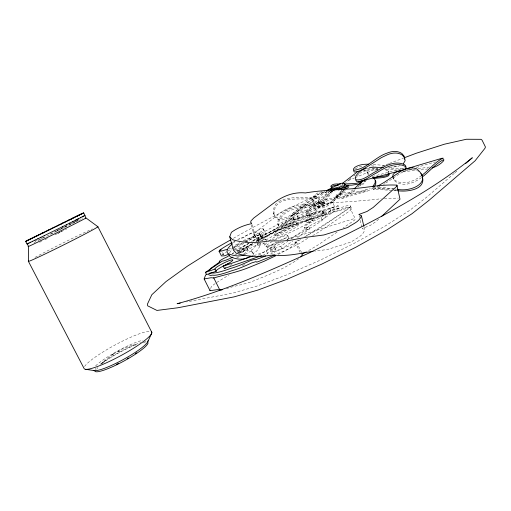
<?xml version="1.0" encoding="UTF-8"?>
<svg xmlns="http://www.w3.org/2000/svg" width="511" height="511" viewBox="0 0 511 511"><rect width="100%" height="100%" fill="white"/><g stroke="black" fill="none" stroke-linecap="round" stroke-linejoin="round"><path stroke-width="0.38" stroke-dasharray="2.56 1.92" d="M273.526 213.1C276.234 222.477 287.872 217.852 292.956 213.272C300.851 207.696 307.06 198.613 316.782 196.301L317.312 197.891L293.403 214.582C288.747 217.737 282.002 222.419 276.508 218.472C271.667 214.052 272.9 205.582 278.105 201.851M273.973 214.435C273.96 192.736 303.758 201.475 317.312 197.891M393.317 176.563L393.381 179.086L395.386 181.577C404.022 187.396 414.798 182.766 422.227 176.998M237.615 239.672L239.531 238.554L243.587 237.756L245.983 235.533L251.355 233.118L256.401 232.058L260.533 234.472L262.769 237.73L262.015 241.032M338.078 205.697L320.269 218.063A11.894 1.59 -25.9 0 0 306.472 225.064A11.894 1.59 -25.9 0 0 307.245 227.012L308.74 226.494L309.858 228.787L308.363 229.298A11.887 1.629 -25.9 0 1 307.571 227.312A11.887 1.629 -25.9 0 1 321.362 220.311L339.138 207.881L338.078 205.697L329.914 208.692A4.842 0.613 -25.8 0 1 323.84 211.746A4.842 0.613 -25.8 0 1 322.703 211.337L274.305 229.081L275.295 231.272A9.153 1.124 -26.3 0 1 268.064 235.846A9.153 1.124 -26.3 0 1 259.473 239.212L255.909 241.326M274.305 229.081L274.292 229.228A9.153 1.099 -26.3 0 1 267.049 233.789A9.153 1.099 -26.3 0 1 258.464 237.168L251.668 241.435M313.109 201.922L313.371 198.894L315.076 196.096C320.819 191.855 328.337 192.091 335.082 190.993M260.533 234.472L260.214 237.11L257.985 239.851L260.061 242.821M372.934 187.454L373.234 189.236L392.876 190.431M341.559 190.118C339.54 199.213 326.944 198.127 320.09 201.845C314.61 204.03 306.421 206.898 306.146 213.847L307.986 216.568L309.87 216.894L312.4 215.744L315.127 212.78L326.075 196.907L332.271 190.922L311.704 207.447C309.353 209.235 306.651 211.733 306.983 214.984L307.986 216.568M342.408 191.274L342.076 193.554L340.16 195.911L336.57 197.834L318.934 203.614L311.742 207.428M252.057 224.674L255.027 236.657L249.968 237.813L242.814 240.745M255.13 236.12L254.101 235.399L254.427 233.808L257.154 230.78L277.205 215.553L277.275 215.086C285.662 208.424 295.677 204.33 306.657 204.866C331.294 202.388 356.429 201.845 381.129 198.728M253.188 254.478C254.286 254.069 252.626 253.941 253.354 253.284C257.167 251.968 259.166 247.663 260.667 244.13L260.514 243.479M253.162 253.833L250.895 250.377L253.858 248.448L257.193 243.792M57.743 230.046L58.177 229.861L57.283 230.346M263.369 228.998L265.707 233.744L265.471 234.517L263.836 236.267L257.25 240.01L254.868 235.181L261.466 231.457L263.12 229.746L263.216 228.864L261.632 228.896L257.876 230.257L238.797 239.282M210.692 288.587L211.33 286.505L216.121 282.845L229.19 274.822M257.806 242.642L258.406 240.847L257.985 239.851M229.586 252.817L231.751 249.79M233.668 249.419L234.996 245.446L239.653 242.412M254.868 235.181L257.48 240.093L256.081 241.294M257.927 241.537L271.188 233.195L277.454 230.269L347.544 207.198L349.613 207.159L355.305 218.951L354.66 220.069L343.213 227.944M364.043 227.063L364.739 230.039C362.625 236.446 355.969 238.318 351.223 241.984L327.5 249.496L314.661 251.137M255.091 235.258L245.337 241.416M373.49 187.639L370.89 189.517L367.294 191.082L340.307 198.907L337.343 198.415L336.046 195.969L336.851 194.582L339.227 193.299L362.305 190.967L370.315 188.201M336.653 197.214L337.464 195.841L339.834 194.563L357.796 193.043L367.294 191.082M349.613 207.159C335.874 217.986 320.167 226.788 305.469 236.497M357.579 175.848L358.55 174.334M298.188 218.625L294.164 219.768L292.714 215.067L296.725 213.968L298.124 218.676L296.725 213.968M361.073 183.877L360.255 185.729C362.765 186.215 363.979 182.299 365.71 180.971M331.69 190.82L324.146 200.906L322.141 202.624L320.25 202.982L318.807 202.215C316.092 197.68 321.202 193.088 325.053 191.401M332.667 191.178L326.957 199.098L322.773 203.493L320.882 203.851L318.807 202.215M341.444 190.807C335.312 197.476 323.616 213.675 313.741 203.659C322.888 217.545 338.812 194.493 345.264 190.443M294.164 219.768L292.988 220.03L291.513 215.335L292.196 214.997L293.672 219.717L292.988 220.03M301.579 252.536L296.457 242.073C291.896 247.976 284.589 250.703 278.342 254.331M362.574 183.232L360.344 184.918M344.286 189.421L333.115 201.602M100.846 364.324L107.01 358.716L113.02 354.27M324.255 203.659L324.338 202.465L322.313 201.685C315.261 200.727 308.242 203.384 302.538 207.485L296.859 211.797L285.502 221.685L282.359 223.805L279.913 224.878L278.431 224.795L277.39 222.847C283.113 202.171 308.305 207.753 324.255 203.659L282.359 223.805M277.99 224.623L279.038 226.201L280.488 226.296L282.973 225.223L324.849 205.039L325.073 204.349L324.338 202.465M353.024 189.741C348.579 193.311 342.977 199.041 336.743 197.176L336.046 195.969M235.763 251.067L242.597 246.928A38.862 4.925 -26.3 0 1 247.694 243.747M104.404 360.938L101.823 363.347M349.217 179.846L351.031 178.154M378.625 219.206L376.371 221.314L370.271 225.434L362.171 228.487L364.739 230.039M353.816 175.969L354.966 174.909M332.642 200.472L343.616 190.354M233.699 247.771L239.404 243.204M345.66 182.683L346.203 182.197M454.311 173.306L426.698 197.144L409.713 210.347L384.802 226.264L353.893 243.485L319.918 260.316L286.313 275.033L256.401 286.256L232.773 293.122L186.528 301.918M454.911 172.788L457.313 170.712M357.745 187.141L359.865 185.333M298.756 258.7C285.732 268.09 270.536 274.088 255.711 280.015C246.104 284.391 235.635 285.285 225.824 288.913M329.863 191.031L325.2 195.726L314.265 211.605L311.544 214.575L309.014 215.738L307.137 215.418M293.403 214.582C301.298 209.012 307.513 199.897 317.254 197.636M355.241 189.619L348.745 194.985L342.772 198.281M310.918 206.31L329.589 191.21M342.376 185.008L343.028 184.484M222.464 252.491L223.473 254.523L222.943 254.9M332.929 201.986L324.887 205.269L308.203 210.832L309.647 215.412L334.156 206.968L334.437 206.744L332.929 201.986L315.351 207.083L292.12 214.99L293.672 219.717M282.973 225.223C290.178 220.548 295.875 213.968 302.953 209.095L303.151 208.916C308.848 204.815 315.862 202.152 322.914 203.084L324.939 203.857M347.55 181.079L348.662 180.262M359.77 173.459C364.618 169.307 371.318 168.47 377.501 168.668M366.387 180.575L362.586 182.881M253.884 255.621L266.582 251.233A4.516 0.632 -26.4 0 1 269.91 248.761A4.516 0.632 -26.4 0 1 274.573 247.152A4.516 0.632 -26.4 0 1 270.453 249.898L271.622 252.268L281.925 248.736L292.969 240.847M297.517 237.602L309.858 228.787M221.831 255.098L226.149 252.089M270.453 249.898L280.75 246.334L287.91 241.262M291.161 238.95L308.74 226.494M233.834 242.476L235.022 241.639M292.956 213.272L316.782 196.301M337.139 232.083L316.737 245.804L306.421 251.814M249.087 243.159L237.474 250.939L238.516 253.041L252.69 243.498M113.225 354.129C120.315 349.358 128.74 345.87 137.363 343.916M111.947 354.985L114.094 353.555M374.735 170.815L375.4 170.374M327.014 191.574C322.85 193.311 316.533 197.936 319.445 203.091M242.463 265.765L245.702 263.67M258.655 255.308L278.955 242.463M421.594 175.497C414.178 181.258 403.415 185.921 394.773 180.115L392.767 177.643L393.381 179.086M239.582 253.079L255.276 243.204M363.992 181.744L364.599 181.367M237.43 252.485L243.606 248.959A38.849 5.033 -26.3 0 1 252.517 243.523M385.722 183.008C394.39 177.994 402.08 170.067 412.518 169.128M227.504 251.182L243.53 242.77M383.582 184.471L384.815 183.736M300.564 239.48C291.43 245.919 280.558 248.761 270.779 253.954M117.881 351.574L117.984 351.447M233.45 238.279C262.897 221.429 293.225 206.093 323.974 191.766M307.616 238.33C298.066 244.897 287.597 249.63 276.956 254.005M304.486 237.053L317.261 229.886L348.956 208.418A29.932 4.037 -25.8 0 0 347.186 205.671L288.364 223.997A37.424 4.74 -26.3 0 0 272.989 230.55L266.589 233.54A38.862 4.925 -26.3 0 0 251.521 241.511M379.865 186.643L373.931 189.3M75.89 221.199L76.42 220.905M77.218 220.548L77.806 220.222L77.04 220.522M232.856 242.367L235.36 241.032M252.223 243.856L237.417 251.399M245.005 254.363L251.233 250.958L250.863 250.537M312.553 235.686L318.417 232.262L350.054 210.698A29.919 4.126 -25.8 0 0 348.253 207.888L289.36 226.022A37.412 4.842 -26.3 0 0 273.979 232.562L267.579 235.545A38.849 5.033 -26.3 0 0 256.605 241.237M300.11 252.351L295.013 241.952L299.67 239.678M75.724 221.384L77.116 220.669M34.084 242.578L35.815 241.69M355.305 168.828L358.467 167.148L362.478 166.12M75.155 221.672L72.032 223.256M74.076 222.157L75.334 221.519M37.859 240.643L39.609 239.761M69.777 224.386L71.463 223.537M40.197 239.467L42.126 238.496M42.771 238.171L64.124 227.606M71.891 223.224L73.201 222.572M66.641 225.951L56.625 230.915M71.233 223.556L61.358 228.379M54.281 232.071L56.038 231.208M50.25 234.051L53.112 232.646M57.321 230.276L58.177 229.861M64.718 227.312L71.93 223.805M44.278 236.957L40.842 238.618M278.776 201.526C290.452 195.298 304.447 198.951 316.839 196.55M245.242 241.952C251.897 239.461 258.713 233.834 265.707 233.744M72.594 223.486L78.4 220.701M38.402 239.787L40.305 238.88M61.397 228.328L62.483 227.817M376.09 170.054L378.146 169.084M79.02 220.407L80.546 219.685M35.546 241.141L36.811 240.547M326.906 191.721L324.958 192.628M222.521 254.868L223.473 254.523M59.595 229.215L58.752 229.592M348.445 180.543L354.264 178.032M309.647 215.406L308.203 210.819M78.221 219.928L78.911 219.621M242.891 242.821L229.011 248.972M81.722 219.142L82.526 218.791M237.474 250.939L239.716 249.949A14.461 1.82 -26.6 0 1 241.409 252.626M238.516 253.041L240.764 252.057A14.455 1.859 -26.7 0 1 243.83 253.961M75.717 221.174L76.363 220.899M354.992 177.726L378.332 167.87M381.979 166.331L388.622 163.718M324.849 205.039C308.887 209.082 283.669 203.544 277.99 224.246L278.597 226.022M293.601 219.717L316.871 211.912L334.437 206.744M389.363 163.437L403.466 158.091M275.308 231.125L323.75 213.483A4.835 0.626 -25.8 0 0 324.894 213.911A4.835 0.626 -25.8 0 0 330.968 210.858L339.138 207.881M233.859 253.028L232.307 253.513M286.901 239.474L353.197 218.906L355.305 218.951M262.513 255.385L267.751 253.597A4.516 0.645 -26.4 0 1 271.066 251.112A4.516 0.645 -26.4 0 1 275.736 249.515A4.516 0.645 -26.4 0 1 271.622 252.268M322.179 191.548L317.81 192.947L314.597 194.927L312.892 197.731L312.63 200.766L313.658 203.346M342.185 197.054L366.674 189.792M402.802 171.511L412.607 168.617M416.382 167.499L435.238 161.93M372.347 176.538L404.814 167.921M388.96 167.614L396.868 166.554L400.618 165.507M402.809 168.502L395.239 168.662L388.405 168.004M309.941 215.291L298.124 218.676M372.308 178.939L373.662 178.626M308.491 210.698L296.661 214.026M291.513 215.335L292.714 215.067M429.553 167.027L417.417 168.854M427.988 168.886L420.285 170.01M243.849 241.294C248.397 239.748 252.345 235.865 257.589 235.303L259.786 235.673L262.769 237.73M377.891 169.103L363.66 171.019L365.173 171.076L367.403 172.424L368.597 174.73L366.898 171.23L364.758 169.959M342.415 184.12L343.309 183.998M367.192 168.911L369.562 168.592M372.723 168.176L374.308 167.966M403.083 171.67L416.708 170.31M412.607 169.115L407.197 169.537M396.868 166.554L391.266 167.052M338.346 190.367L339.208 190.303M373.234 189.236L375.489 188.604L379.296 188.502L390.845 189.913M384.272 198.402L398.356 198.102M340.396 185.154L343.366 185.123M397.673 170.163L385.748 169.179M373.222 164.491L384.662 165.411M371.325 165.909L375.943 166.12M393.924 189.019L372.711 187.773M394.716 189.064L396.293 189.153M393.662 190.482L396.823 190.667M396.919 190.641L393.579 190.309M295.013 241.952L296.457 242.073M378.766 187L393.719 188.885M413.271 169.32L417.046 170.265M384.911 169.575L387.332 170.655L388.909 172.316L387.734 170.476L385.735 169.058M417.378 170.553L418.643 171.511M251.259 250.709L253.565 254.005M260.227 236.159L262.597 239.608M259.198 233.329L261.428 236.58M259.307 233.648L261.536 236.9M291.2 218.638L293.563 222.937M266.467 251.105L267.751 253.597M258.125 237.117L259.128 239.154M257.027 243.485L258.081 245.631M246.998 248.027L248.059 250.166M280.75 246.334L281.925 248.736M274.407 233.834L275.455 235.954M274.579 247.203L275.742 249.566M262.967 228.736L265.311 233.553M265.624 239.167L266.678 241.307M266.487 246.053L267.604 248.327M263.625 242.942L264.896 245.51M287.693 235.367L288.804 237.634M306.108 220.758L307.168 222.93M304.217 227.178L305.329 229.445M297.287 222.719A12.724 1.597 -26.1 0 1 280.558 232.422A12.724 1.597 -26.1 0 1 279.709 229.758A12.724 1.597 -26.1 0 1 297.287 222.719L298.328 224.853A12.724 1.635 -26.1 0 1 281.618 234.575A12.724 1.635 -26.1 0 1 280.743 231.86A12.724 1.635 -26.1 0 1 298.328 224.853M323.195 211.407L325.386 215.923M322.703 211.337L323.75 213.483M322.007 212.174L323.054 214.333M320.985 217.814L322.077 220.062M311.78 217.903L312.841 220.075M329.914 208.692L330.968 210.858M350.329 205.933L351.415 208.181M313.186 202.196L314.214 204.802M251.24 224.757L254.101 235.399M388.494 171.332L388.794 172.469M359.22 215.942L359.565 217.418M360.261 220.369L361.82 227.012M368.086 173.529L368.086 174.922M61.882 231.374A29.05 0.358 -26.3 0 1 60.541 232.039M59.87 232.371A29.05 0.358 -26.3 0 1 57.845 233.374M47.325 238.535A29.05 0.358 -26.3 0 1 44.904 239.71M41.544 241.333A29.05 0.358 -26.3 0 1 39.647 242.246M66.615 228.998A27.607 0.339 -26.3 0 1 65.408 229.599M63.562 230.518A27.607 0.339 -26.3 0 1 60.413 232.083M59.774 232.396A27.607 0.339 -26.3 0 1 57.852 233.348M57.206 233.668A27.607 0.339 -26.3 0 1 54.013 235.239M84.583 366.496A38.421 6.055 -28.4 0 1 104.71 350.923L108.581 348.623A38.421 6.055 -28.4 0 1 149.199 331.313M95.602 365.921A31.075 5.091 -28.5 0 1 109.718 355.611L112.861 353.727A31.075 5.091 -28.5 0 1 142.588 340.249M95.135 369.504A30.2 5.001 -28.5 0 1 95.915 368.412M100.507 364.139A30.2 5.001 -28.5 0 1 110.785 357.08L113.838 355.247A30.2 5.001 -28.5 0 1 140.653 342.721M144.549 341.789A30.2 5.001 -28.5 0 1 145.999 341.661M96.835 369.332A27.888 4.618 -28.5 0 1 97.869 367.498M102.098 363.557A27.888 4.618 -28.5 0 1 111.59 357.029L114.413 355.337A27.888 4.618 -28.5 0 1 137.018 344.465M142.818 342.894A27.888 4.618 -28.5 0 1 145.769 343.175M35.048 257.359A38.855 1.003 -26.5 0 1 51.873 248.589L55.923 246.538A38.855 1.003 -26.5 0 1 92.382 228.89M274.407 240.317A11.894 1.597 -26.3 0 1 287.125 235.271A11.894 1.597 -26.3 0 1 281.861 240.023M278.482 241.824A11.894 1.597 -26.3 0 1 266.863 246.181A11.894 1.597 -26.3 0 1 272.465 241.371M259.792 241.441A4.816 0.607 -26.4 0 1 265.126 239.161A4.816 0.607 -26.4 0 1 263.874 240.643M258.585 243.185A4.816 0.607 -26.4 0 1 257.059 243.293M264.934 242.795A4.816 0.62 -26.4 0 1 258.585 245.65A4.816 0.62 -26.4 0 1 260.846 243.568M238.771 256.899A14.455 1.859 -26.7 0 1 236.056 258.31M280.29 240.221A11.894 1.629 -26.3 0 1 287.297 239.582M283.611 241.965A11.894 1.629 -26.3 0 1 268.224 248.461A11.894 1.629 -26.3 0 1 276.183 242.201M231.732 264.334A10.048 1.341 -26.8 0 1 229.95 265.471M245.529 242.367A32.64 1.476 -28.9 0 1 290.963 218.453A32.64 1.476 -28.9 0 1 252.46 241.473M248.94 243.313A32.64 1.476 -28.9 0 1 234.338 250.109M234.313 249.681A32.64 1.476 -28.9 0 1 244.201 243.159M256.739 241.307A32.64 1.667 -28.9 0 1 293.244 222.719A32.64 1.667 -28.9 0 1 265.682 240.1M259.658 243.389A32.64 1.667 -28.9 0 1 239.237 253.59M236.714 254.421A32.64 1.667 -28.9 0 1 236.67 253.948M238.535 252.44A32.64 1.667 -28.9 0 1 253.36 243.255M232.077 253.635A7.563 0.945 -26.6 0 1 233.834 252.709M234.862 254.765A7.556 0.965 -26.6 0 1 235.763 254.318M262.737 240.572A33.713 4.286 -26.1 0 1 301.829 217.577A33.713 4.286 -26.1 0 1 319.273 216.153A33.713 4.286 -26.1 0 1 272.254 239.8M269.054 240.885A33.694 4.484 -26.1 0 1 308.127 220.19A33.694 4.484 -26.1 0 1 323.719 218.932A33.694 4.484 -26.1 0 1 287.469 239.404M281.197 242.01A33.694 4.484 -26.1 0 1 268.511 241.301M118.884 351.242L118.175 351.67L119.587 351.172L118.884 351.242M307.283 220.496A3.194 0.409 -25.9 0 0 311.812 218.012A3.194 0.409 -25.9 0 0 307.75 219.494A3.194 0.409 -25.9 0 0 307.283 220.496M308.344 222.668A3.194 0.415 -25.9 0 0 312.873 220.184A3.194 0.415 -25.9 0 0 308.804 221.653A3.194 0.415 -25.9 0 0 308.344 222.668"/><path stroke-width="0.77" d="M405.728 166.969L405.926 166.286L404.699 164.766C395.144 160.02 384.47 166.094 376.358 171.262C369.849 174.264 363.781 180.607 356.205 179.885L355.279 178.345L355.95 175.835C358.39 172.15 362.088 169.518 366.374 168.304M221.008 289.852L217.149 289.673L210.04 290.695L210.245 290.037M313.115 251.316C299.938 253.271 286.741 256.822 273.302 254.932C260.987 256.956 248.193 257.263 236.216 253.201L233.431 250.122L229.746 236.791L231.381 232.307C237.347 228.021 244.354 225.127 251.533 223.665L251.648 223.147L250.626 222.477L250.971 220.95L253.743 218.031L274.081 202.81C283.03 195.981 293.972 191.753 305.457 192.941C321.176 190.22 337.171 189.932 353.044 188.668C367.633 187.524 382.215 184.254 396.894 185.142L399.998 199.207L381.442 216.575M210.04 290.695L204.145 278.949L205.582 275.039L206.712 274.324M389.382 174.098L388.635 175.739C384.106 178.301 378.613 177.553 373.662 178.626M388.718 173.657L388.213 174.743C384.176 177.183 379.213 176.41 374.774 177.47M147.877 341.514L151.69 333.338M396.894 185.142L397.079 186.061L373.177 207.447L367.019 211.452L358.869 214.467L361.424 215.91C359.131 222.17 352.513 223.914 347.748 227.491L323.904 234.964L305.597 237.36L290.203 240.291L282.513 241L269.578 240.853C257.295 242.929 244.545 243.434 232.492 239.685L229.746 236.791M360.095 183.705L362.114 181.584L365.429 179.84M374.084 187.02L375.738 184.273L375.847 181.571L375.253 180.568M208.993 270.702L210.602 268.467L219.992 261.753L219.577 261.651A6.113 0.767 -26.7 0 1 220.452 260.374A6.113 0.767 -26.7 0 1 225.581 257.538L227.695 256.624A7.563 0.945 -26.6 0 1 229.152 255.398M300.8 256.969L302.608 254.625M334.948 188.712L333.574 190.213M372.877 186.355L375.125 182.995L375.24 180.306L373.956 178.096L372.545 177.438M403.217 163.929L405.121 160.722L404.591 157.758L402.272 155.031C397.794 152.074 392.109 152.744 387.408 154.75L381.417 157.605L367.205 166.765L359.176 171.044L354.749 172.092L354.021 171.824L353.829 170.617M421.594 175.497C428.997 170.137 434.823 162.096 443.011 158.103L443.337 158.365M422.227 176.998C429.591 171.555 435.506 163.737 443.625 159.592L443.957 159.854L443.158 161.329C440.156 164.408 436.394 166.612 432.261 167.908M232.39 243.753C230.129 246.008 226.91 248.282 226.922 251.834L227.721 253.411C232.978 255.736 239.02 257.02 244.539 254.765M465.719 163.463L472.324 157.758C423.019 197.495 365.442 225.121 308.989 253.041C266.052 272.401 222.764 291.577 177.125 303.706L180.262 303.112M354.11 188.846L363.481 180.319M344.273 187.78L346.599 186.036L348.093 185.346L348.566 185.582L347.039 186.841L342.242 188.355L330.598 190.335M342.53 183.328L358.096 171.326M336.621 185.838C338.838 184.286 342.191 181.986 344.842 183.871L344.88 184.841L343.692 185.927L331.166 189.019L326.261 190.833M261.766 255.641L224.38 268.46L223.256 266.212L224.367 265.675A10.048 1.309 -26.8 0 0 232.856 259.946A10.048 1.309 -26.8 0 0 223.46 263.197A10.048 1.309 -26.8 0 0 214.895 268.952L216.198 271.264L206.559 274.567L205.454 272.363L222.196 261.166L223.237 260.993A14.461 1.82 -26.6 0 0 232.907 257.154M405.159 169.422L406.271 167.8L405.044 166.286C395.482 161.578 384.828 167.659 376.716 172.82C370.207 175.822 364.132 182.165 356.557 181.411L355.624 179.866M151.467 331.754A38.421 6.055 -28.4 0 1 121.631 355.202A38.421 6.055 -28.4 0 1 84.079 368.488L28.399 261.319L28.412 246.398L27.338 243.702M28.475 239.921L25.55 241.422L27.115 243.811M84.302 215.744L84.954 215.387L83.657 212.857L80.221 214.486M230.685 239.863L214.799 248.946L187.48 266.116L165.998 281.587L151.837 294.719L147.43 304.109L147.673 305.827L156.947 310.433L177.879 307.769L234.051 296.885L257.831 290.095L287.923 278.897L321.719 264.142L355.867 247.228L386.904 229.873L411.892 213.796L428.895 200.421L475.096 160.786L484.945 148.305L485.45 147.015L482.058 140.148L481.03 139.324L466.377 139.26L444.34 144.223L416.331 153.211L404.207 157.803M333.428 190.264L337.733 188.604L340.045 188.866M377.533 186.215L384.31 182.293L401.461 170.923L406.922 168.553L412.013 167.646L416.542 168.777C433.973 182.555 409.835 192.57 397.053 189.159M82.373 213.528L82.808 213.298L81.492 213.879M83.67 212.876L81.505 213.981M301.631 254.159L305.782 252.159M83.421 216.21L84.519 215.636M232.026 242.795C232.333 242.01 213.585 253.494 221.116 249.79L219.053 251.208L221.429 255.966L224.495 255.794L228.89 254.21M27.364 240.489L26.438 240.981L27.319 240.592M82.099 216.894L83.632 216.108M80.348 217.788L82.297 216.798M326.369 190.692L338.729 184.407M80.201 214.639L82.335 213.572M80.534 217.699L75.673 220.152M27.658 240.323L29.989 239.161M78.483 215.501L80.993 214.25M78.368 218.797L72.818 221.582M29.223 239.531L31.874 238.215M76.375 216.555L79.224 215.137M31.171 238.554L34.103 237.104M33.471 237.411L36.639 235.839M73.903 217.788L77.052 216.23M69.668 223.147L72.945 221.519M66.283 224.834L69.771 223.103M36.083 236.108L39.436 234.453M38.964 234.683L42.451 232.965M71.106 219.174L74.504 217.494M68.02 220.701L71.617 218.925M62.712 226.603L66.36 224.795M42.074 233.144L45.639 231.387M45.358 231.521L48.954 229.752M64.705 222.342L68.442 220.503M61.218 224.061L65.025 222.189M62.764 226.577L44.24 235.68M48.775 229.835L52.346 228.085M52.269 228.117L55.795 226.386M55.769 226.405L59.295 224.668M57.609 225.836L61.422 223.965M53.917 227.657L57.698 225.798M50.148 229.509L53.949 227.638M59.167 224.731L62.732 222.981M62.502 223.096L66.047 221.359M46.45 231.323L50.295 229.433M42.892 233.061L46.712 231.189M65.727 221.525L69.202 219.819M68.787 220.03L74.83 217.079M39.532 234.702L43.263 232.875M36.434 236.21L40.011 234.46M40.886 237.315L44.336 235.635M71.636 218.638L77.225 215.917M33.656 237.564L37.009 235.922M37.788 238.822L41.001 237.257M76.573 216.242L79.288 214.92M31.228 238.739L34.314 237.238M34.997 240.164L37.929 238.746M29.197 239.716L31.963 238.375M32.57 241.333L35.163 240.081M224.38 268.46L225.492 267.924M78.573 215.278L80.993 214.103M27.6 240.483L29.989 239.32M30.539 242.303L32.755 241.243M442.162 158.206L397.673 171.421L394.652 172.852L393.048 174.538L392.71 176.947M250.135 256.19C244.22 260.61 236.306 259.588 230.014 256.611L229.209 255.027M275.691 255.768L264.328 261.178L249.4 267.298C237.877 272.024 225.498 274.496 213.79 277.99L211.158 277.722L204.145 278.949M28.437 240.068L25.55 241.422M28.935 243.057L30.737 242.201M29.146 242.955L26.872 243.964M27.996 243.485L27.096 243.856M84.468 215.553L84.954 215.387M265.707 255.979L255.462 259.773L254.925 259.249L250.447 260.629A30.353 4.133 -26.5 0 1 244.756 263.222L242.929 264.008A30.353 4.133 -26.5 0 1 236.216 266.653L234.728 267.17A30.353 4.133 -26.5 0 1 230.838 268.358A54.396 7.186 -26.4 0 1 211.758 272.912L209.389 273.238M362.727 181.392L356.001 183.43L344.222 183.992M274.733 255.021L258.464 261.555L256.631 262.137L256.088 261.594L251.604 262.961A30.347 4.216 -26.5 0 1 245.912 265.554L244.086 266.333A30.347 4.216 -26.5 0 1 237.366 268.965L235.878 269.482A30.347 4.216 -26.5 0 1 231.981 270.658A54.383 7.339 -26.4 0 1 212.87 275.129L210.487 275.442L208.603 274.675M330.406 190.399C334.673 187.959 343.622 189.632 345.481 184.739L344.337 184.094M205.454 272.363L215.086 269.035M223.256 266.212L253.137 255.883M358.99 181.692L397.053 171.607M397.673 171.421L402.63 170.227M359.667 183.915L351.74 185.161L346.119 185.282M221.097 290.005L222.189 289.763M341.329 189.843L347.537 188.01L348.872 186.745M369.427 167.697L373.292 167.186L383.173 167.608M327.327 190.66L328.611 190.565M338.448 185.135C336.046 185.372 332.821 185.039 331.3 187.345L331.786 188.291M227.395 249.572C224.923 249.432 221.966 251.623 219.053 251.208M368.731 164.235C363.953 164.095 358.978 164.606 354.89 167.276L353.408 169.045L353.599 170.24C366.042 169.339 375.278 157.056 386.974 153.147C391.675 151.147 397.366 150.489 401.838 153.46L404.156 156.194L404.686 159.17M340.62 183.941C337.343 184.164 333.012 183.213 330.789 186.164L331.281 187.115M397.584 190.686C406.967 192.225 427.42 189.658 421.939 175.535M85.752 369.325L94.682 370.66M216.198 271.264L216.006 271.175A10.048 1.341 -26.8 0 1 228.998 263.35M339.183 187.703L340.403 188.272M97.85 226.68L85.995 217.967L84.737 215.495M420.892 173.606L421.601 174.941M97.94 226.775L151.844 332.406M213.681 277.741L219.845 290.082M361.424 215.91L363.864 226.322M148.018 340.722A31.075 5.091 -28.5 0 1 123.719 359.297A31.075 5.091 -28.5 0 1 93.749 370.437M148.043 342.645A30.2 5.001 -28.5 0 1 121.081 362.555A30.2 5.001 -28.5 0 1 94.771 370.405M85.535 218.146A32.142 0.358 -26.3 0 1 58.171 232.122A32.142 0.358 -26.3 0 1 28.648 246.232M136.724 352.769A27.888 4.618 -28.5 0 1 135.453 353.631M128.478 358A27.888 4.618 -28.5 0 1 127.245 358.716M118.38 363.468A27.888 4.618 -28.5 0 1 116.495 364.394M97.231 226.858A38.855 1.003 -26.5 0 1 64.552 244.456A38.855 1.003 -26.5 0 1 28.686 261.038"/></g></svg>
